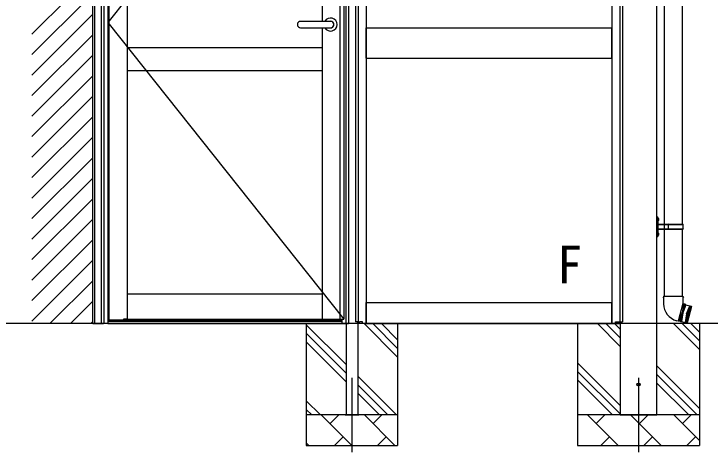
# Model space of a CAD drawing. Units: millimetres, scale not verified. Extents: x -8750 to 8750, y -13002 to 12947.
# Drawn here: x -6335 to -4048, y -9074 to -7634 of the extents above; entities that cross this region are included whole.
import ezdxf
from ezdxf.enums import TextEntityAlignment as Align

# ---------------------------------------------------------------- set-up
doc = ezdxf.new("R2010")
doc.units = ezdxf.units.MM
doc.header["$LTSCALE"] = 70
for name, color, linetype in [('0-2_USER1', 3, 'Continuous'), ('0-3_YKK_12', 2, 'Continuous'), ('0-4_YKK_A1', 4, 'Continuous'), ('0-5_YKK_D', 6, 'Continuous')]:
    doc.layers.add(name, color=color, linetype=linetype)
doc.styles.add('ＭＳ ゴシック', font='')
doc.styles.get('ＭＳ ゴシック').set_extended_font_data('MS Gothic')

msp = doc.modelspace()

# ---------------------------------------------------------------- linework, layer by layer
at = {"layer": '0-3_YKK_12'}
for p, q in [((-5224.76, -8829.99), (-5224.76, -9074.01)), ((-4283.51, -8829.99), (-4283.51, -9074.01))]:
    msp.add_line(p, q, dxfattribs=at)
at = {"layer": '0-4_YKK_A1'}
for p, q in [((-6076.01, -8652), (-6076.01, -5481.95)), ((-6076.01, -8652), (-6076.01, -5906.9)), ((-6070.01, -8652), (-6070.01, -5908.4)), ((-5213.51, -6160), (-5213.51, -8646)), ((-5204.71, -6160), (-5204.71, -8646)), ((-5178.51, -6160), (-5178.51, -8652)), ((-4371.01, -6160), (-4371.01, -8652)), ((-4344.81, -6160), (-4344.81, -8646)), ((-4336.01, -6160), (-4336.01, -8646)), ((-6049.01, -6673), (-6049.01, -8652)), ((-6040.21, -6673), (-6040.21, -8652)), ((-6027.01, -6673), (-6027.01, -8652)), ((-5244.81, -6673), (-5244.81, -8652)), ((-5236.01, -6673), (-5236.01, -8652)), ((-6023.01, -6686), (-6023.01, -8639)), ((-5963.01, -6688), (-5963.01, -8637)), ((-5323.01, -6688), (-5323.01, -7658.5)), ((-5264.21, -6688), (-5264.21, -8637)), ((-5251.01, -6688), (-5251.01, -8637)), ((-4199.36, -7442.62), (-4199.36, -8324.62)), ((-4139.66, -7442.62), (-4139.66, -8324.62)), ((-6276.01, -7700.43), (-6076.01, -7500.43)), ((-6276.01, -7767.78), (-6076.01, -7567.78)), ((-6276.01, -7835.13), (-6076.01, -7635.13)), ((-5294.84, -7658.5), (-5393.51, -7658.5)), ((-5393.51, -7679.5), (-5294.84, -7679.5)), ((-5323.01, -7679.5), (-5323.01, -8637)), ((-5178.01, -7680), (-4371.51, -7680)), ((-5178.01, -7780), (-5178.01, -7680)), ((-4371.51, -7780), (-4371.51, -7680)), ((-6276.01, -7902.48), (-6076.01, -7702.48)), ((-5963.01, -7744.5), (-5323.01, -7744.5)), ((-6276.01, -7969.83), (-6076.01, -7769.83)), ((-5178.01, -7780), (-4371.51, -7780)), ((-5963.01, -7820.5), (-5323.01, -7820.5)), ((-6276.01, -8037.18), (-6076.01, -7837.18)), ((-6276.01, -8104.54), (-6076.01, -7904.54)), ((-6276.01, -8171.89), (-6076.01, -7971.89)), ((-6276.01, -8239.24), (-6076.01, -8039.24)), ((-6276.01, -8306.59), (-6076.01, -8106.59)), ((-6276.01, -8373.94), (-6076.01, -8173.94)), ((-6276.01, -8441.3), (-6076.01, -8241.3)), ((-4221.51, -8301.12), (-4223.51, -8301.12)), ((-4223.51, -8366.12), (-4223.51, -8301.12)), ((-4221.51, -8301.12), (-4221.51, -8366.12)), ((-4221.51, -8301.12), (-4219.51, -8303.12)), ((-6276.01, -8508.65), (-6076.01, -8308.65)), ((-4219.25, -8308.47), (-4219.86, -8309.62)), ((-4219.51, -8303.12), (-4219.51, -8364.12)), ((-4219.11, -8305.47), (-4219.51, -8305.87)), ((-4219.51, -8305.87), (-4219.51, -8313.37)), ((-4219.51, -8307.62), (-4219.51, -8311.62)), ((-4219.11, -8313.77), (-4219.51, -8313.37)), ((-4217.2, -8307.48), (-4219.25, -8308.47)), ((-4218.47, -8305.47), (-4219.11, -8305.47)), ((-4219.11, -8305.47), (-4219.11, -8313.77)), ((-4218.47, -8313.77), (-4219.11, -8313.77)), ((-4218.47, -8305.47), (-4218.47, -8313.77)), ((-4219.01, -8324.62), (-4137.51, -8324.62)), ((-4219.01, -8326.62), (-4187.76, -8326.62)), ((-4219.01, -8340.62), (-4187.76, -8340.62)), ((-4137.51, -8342.62), (-4219.01, -8342.62)), ((-4199.36, -8342.62), (-4199.36, -8562)), ((-4198.13, -8326.62), (-4196.13, -8324.62)), ((-4198.13, -8340.62), (-4198.13, -8326.62)), ((-4198.13, -8340.62), (-4196.13, -8342.62)), ((-4185.76, -8324.62), (-4187.76, -8326.62)), ((-4185.76, -8342.62), (-4187.76, -8340.62)), ((-4185, -8342.62), (-4185, -8324.62)), ((-4185, -8326.62), (-4136.51, -8326.62)), ((-4185, -8340.62), (-4136.51, -8340.62)), ((-4139.66, -8342.62), (-4139.66, -8562)), ((-4136.51, -8326.62), (-4137.51, -8324.62)), ((-4136.51, -8340.62), (-4137.51, -8342.62)), ((-4136.51, -8340.62), (-4136.51, -8326.62)), ((-4223.51, -8366.12), (-4221.51, -8366.12)), ((-4219.51, -8364.12), (-4221.51, -8366.12)), ((-4219.25, -8356.47), (-4219.86, -8357.62)), ((-4219.11, -8353.47), (-4219.51, -8353.87)), ((-4219.51, -8353.87), (-4219.51, -8361.37)), ((-4219.51, -8355.62), (-4219.51, -8359.62)), ((-4219.11, -8361.77), (-4219.51, -8361.37)), ((-4217.2, -8355.48), (-4219.25, -8356.47)), ((-4218.47, -8353.47), (-4219.11, -8353.47)), ((-4219.11, -8353.47), (-4219.11, -8361.77)), ((-4218.47, -8361.77), (-4219.11, -8361.77)), ((-4218.47, -8353.47), (-4218.47, -8361.77)), ((-6276.01, -8576), (-6076.01, -8376)), ((-6276.01, -8643.35), (-6076.01, -8443.35)), ((-6217.3, -8652), (-6076.01, -8510.7)), ((-5963.01, -8554), (-5323.01, -8554)), ((-4201.21, -8562), (-4137.81, -8562)), ((-4201.21, -8562), (-4201.06, -8587)), ((-4137.81, -8562), (-4137.95, -8585.25)), ((-4137.84, -8567), (-4136.11, -8566.5)), ((-4137.81, -8562), (-4136.11, -8566.5)), ((-6149.95, -8652), (-6076.01, -8578.06)), ((-5178.01, -8582), (-4371.51, -8582)), ((-5178.01, -8652), (-5178.01, -8582)), ((-4371.51, -8652), (-4371.51, -8582)), ((-4137.55, -8585.35), (-4153.16, -8643.6)), ((-4132.02, -8587.87), (-4147.11, -8644.18)), ((-4145.18, -8644.7), (-4130.09, -8588.39)), ((-4134.98, -8587.33), (-4139.56, -8616.03)), ((-4137.95, -8585.25), (-4137.55, -8585.35)), ((-4137.88, -8586.56), (-4134.98, -8587.33)), ((-4134.98, -8587.33), (-4132.02, -8587.87)), ((-4130.09, -8588.39), (-4132.02, -8587.87)), ((-4130.09, -8588.39), (-4127.45, -8590.13)), ((-4115.37, -8593.36), (-4129.94, -8647.75)), ((-4113.44, -8593.88), (-4128.01, -8648.26)), ((-4127.45, -8590.13), (-4109.58, -8594.92)), ((-4125.56, -8619.78), (-4115.37, -8593.36)), ((-4124.15, -8649.3), (-4109.58, -8594.92)), ((-4109.22, -8595.53), (-4123.54, -8648.94)), ((-4117.83, -8621.85), (-4113.44, -8593.88)), ((-4109.22, -8595.53), (-4109.58, -8594.92)), ((-4149.94, -8643.16), (-4139.56, -8616.03)), ((-4125.56, -8619.78), (-4129.94, -8647.75)), ((-4117.83, -8621.85), (-4128.01, -8648.26)), ((-6026.51, -8632), (-6026.51, -8652)), ((-6026.51, -8640), (-5258.51, -8640)), ((-6026.51, -8644), (-5258.51, -8644)), ((-6023.01, -8639), (-5975.01, -8639)), ((-5975.01, -8637), (-5314.01, -8637)), ((-5975.01, -8639), (-5314.01, -8639)), ((-5323.01, -8637), (-5251.01, -8637)), ((-5314.01, -8639), (-5314.01, -8637)), ((-5258.51, -8637), (-5258.51, -8652)), ((-5258.01, -8637), (-5258.01, -8652)), ((-4153.16, -8643.6), (-4158.07, -8642.28)), ((-4152.84, -8642.39), (-4149.94, -8643.16)), ((-4149.94, -8643.16), (-4147.11, -8644.18)), ((-4145.18, -8644.7), (-4147.11, -8644.18)), ((-4145.18, -8644.7), (-4147.11, -8644.18)), ((-4145.18, -8644.7), (-4142.02, -8644.51)), ((-4142.02, -8644.51), (-4124.15, -8649.3)), ((7250, -8652), (-7250, -8652)), ((-6082.6, -8652), (-6076.01, -8645.41)), ((-6076.01, -8652), (-6041.51, -8652)), ((-6027.01, -8652), (-6049.01, -8652)), ((-6026.51, -8652), (-5258.51, -8652)), ((-5374.76, -8652), (-5374.76, -9052)), ((-5243.51, -8786.73), (-5374.76, -8655.48)), ((-5258.01, -8652), (-5236.01, -8652)), ((-5243.51, -8652), (-5243.51, -8952)), ((-5201.81, -8646), (-5213.51, -8646)), ((-5206.01, -8652), (-5206.01, -8952)), ((-5205.51, -8652), (-5205.51, -8646)), ((-5178.51, -8652), (-5205.51, -8652)), ((-5201.81, -8652), (-5201.81, -8646)), ((-5200.51, -8652), (-5200.51, -8646)), ((-5190.51, -8646), (-5200.51, -8646)), ((-5190.51, -8652), (-5190.51, -8646)), ((-5074.76, -8762.05), (-5184.81, -8652)), ((-5178.01, -8652), (-4371.51, -8652)), ((-5074.76, -8733.77), (-5156.52, -8652)), ((-5074.76, -8705.48), (-5128.24, -8652)), ((-5074.76, -8652), (-5074.76, -9052)), ((-4483.51, -8652), (-4483.51, -9052)), ((-4343.51, -8727.05), (-4418.56, -8652)), ((-4343.51, -8698.77), (-4390.27, -8652)), ((-4371.01, -8652), (-4344.01, -8652)), ((-4343.51, -8670.48), (-4361.99, -8652)), ((-4359.01, -8652), (-4359.01, -8646)), ((-4359.01, -8646), (-4349.01, -8646)), ((-4349.01, -8652), (-4349.01, -8646)), ((-4347.71, -8652), (-4347.71, -8646)), ((-4347.71, -8646), (-4336.01, -8646)), ((-4344.01, -8652), (-4344.01, -8646)), ((-4343.51, -8652), (-4343.51, -8952)), ((-4083.51, -8737.05), (-4168.56, -8652)), ((-4083.51, -8708.77), (-4140.27, -8652)), ((-4124.15, -8649.3), (-4123.54, -8648.94)), ((-4083.51, -8680.48), (-4111.99, -8652)), ((-4083.51, -8652), (-4083.51, -9052)), ((-5243.51, -8815.02), (-5374.76, -8683.77)), ((-5243.51, -8843.3), (-5374.76, -8712.05)), ((-4343.51, -8920.48), (-4483.51, -8780.48)), ((-4083.51, -8930.48), (-4223.51, -8790.48)), ((-5078.24, -8952), (-5206.01, -8824.23)), ((-4343.51, -8948.77), (-4483.51, -8808.77)), ((-4090.27, -8952), (-4223.51, -8818.77)), ((-4368.56, -8952), (-4483.51, -8837.05)), ((-4118.56, -8952), (-4223.51, -8847.05)), ((-5106.52, -8952), (-5206.01, -8852.52)), ((-5134.81, -8952), (-5206.01, -8880.8)), ((-5328.24, -8952), (-5374.76, -8905.48)), ((-5356.52, -8952), (-5374.76, -8933.77)), ((-5074.76, -8952), (-5374.76, -8952)), ((-5225.49, -9052), (-5325.49, -8952)), ((-5296.94, -8980.55), (-5268.39, -8952)), ((-5247.26, -8952), (-5202.26, -8952)), ((-5084.07, -9052), (-5184.07, -8952)), ((-5155.52, -8980.55), (-5126.96, -8952)), ((-4083.51, -8952), (-4483.51, -8952)), ((-4350.66, -9052), (-4450.66, -8952)), ((-4422.11, -8980.55), (-4393.56, -8952)), ((-4343.51, -8952), (-4223.51, -8952)), ((-4209.24, -9052), (-4309.24, -8952)), ((-4280.69, -8980.55), (-4252.14, -8952)), ((-4083.51, -9036.31), (-4167.82, -8952)), ((-4139.27, -8980.55), (-4110.71, -8952)), ((-5254.05, -9023.45), (-5282.6, -9052)), ((-5112.62, -9023.45), (-5141.18, -9052)), ((-4379.22, -9023.45), (-4407.77, -9052)), ((-4237.8, -9023.45), (-4266.35, -9052)), ((-4096.37, -9023.45), (-4124.93, -9052)), ((-5366.91, -9052), (-5374.76, -9044.16)), ((-5374.76, -9052), (-5074.76, -9052)), ((-4483.51, -9052), (-4083.51, -9052))]:
    msp.add_line(p, q, dxfattribs=at)
for points in [[(-4223.51, -8952), (-4223.51, -8652), (-4223.51, -6149.5)], [(-5251.01, -6688), (-6027.01, -7662.5), (-5251.01, -8637)], [(-6023.01, -6693), (-6023.01, -8632), (-6027.01, -8632)], [(-4217.2, -8311.77), (-4219.25, -8310.77), (-4219.86, -8309.62)], [(-4217.2, -8359.77), (-4219.25, -8358.77), (-4219.86, -8357.62)], [(-4201.21, -8562), (-4202.71, -8566.5), (-4201.18, -8567)], [(-4127.45, -8590.13), (-4137.63, -8616.54), (-4142.02, -8644.51)], [(-5963.01, -8637), (-5975.01, -8637), (-5975.01, -8639)], [(-5206.01, -8646), (-5206.01, -8652), (-5236.01, -8652)], [(-5179.01, -8646), (-5179.01, -8652), (-5149.01, -8652)]]:
    msp.add_lwpolyline(points, dxfattribs=at)
for radius in [5, 4.5]:
    msp.add_circle((-4283.51, -8852), radius, dxfattribs=at)
for centre, radius, start, end in [((-5393.51, -7669), 10.5, 90, 270), ((-5295.01, -7669), 21.5, 209.23364, 150.76636), ((-5295.01, -7669), 11, 252.65856, 107.34144), ((-5294.84, -7669), 10.5, 270, 90), ((-4219.01, -8324.12), 0.5, 180, 270), ((-4222.8, -8309.62), 6, 316.21765, 43.78235), ((-4219.01, -8326.12), 0.5, 180, 270), ((-4219.01, -8341.12), 0.5, 90, 180), ((-4219.01, -8343.12), 0.5, 90, 180), ((-4222.8, -8357.62), 6, 316.21765, 43.78235), ((-4143.06, -8586.26), 58, 180.34377, 255)]:
    msp.add_arc(centre, radius, start, end, dxfattribs=at)
at = {"layer": '0-5_YKK_D'}
msp.add_line((-5141.51, -8652.44), (-5141.51, -8652), dxfattribs=at)

# ---------------------------------------------------------------- texts
at = {"layer": '0-2_USER1', "style": 'ＭＳ ゴシック'}
msp.add_text('F', height=124.6, dxfattribs=at).set_placement((-4552.18, -8557.39), align=Align.BOTTOM_LEFT)

doc.saveas('drawing.dxf')
